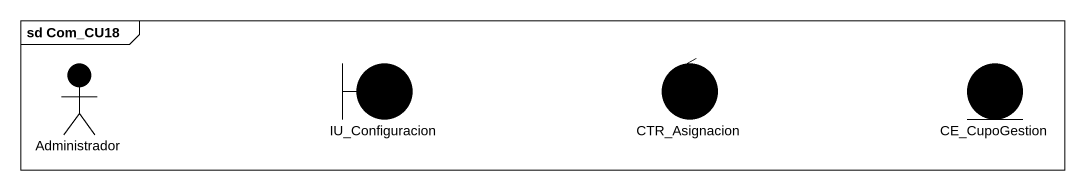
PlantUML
@startuml
mainframe sd Com_CU18
actor Administrador #000000
boundary IU_Configuracion #000000
control CTR_Asignacion #000000
entity CE_CupoGestion #000000
@enduml
